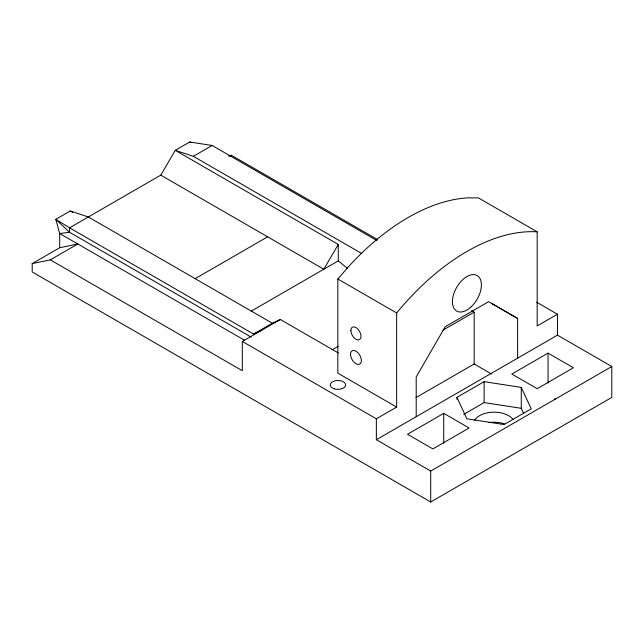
<?xml version="1.0" encoding="UTF-8"?>
<svg xmlns="http://www.w3.org/2000/svg" width="644" height="644" viewBox="0 0 644 644"><rect width="100%" height="100%" fill="white"/><g stroke="black" fill="none" stroke-linecap="round" stroke-linejoin="round"><path stroke-width="0.97" d="M32.2 263.605L32.2 271.969L430.699 502.006L611.8 397.437L611.8 366.508L557.462 335.146L376.362 439.715L376.354 418.801L242.313 341.441L242.313 370.711L50.312 259.846L32.2 263.605L59.675 247.739L77.795 243.979L50.312 259.846M430.699 502.006L430.699 471.07L611.8 366.508M456.942 399.352L456.942 397.364L484.127 381.667L521.27 387.406L531.22 408.851L504.035 424.549L466.892 418.801L456.942 397.364M416.088 397.533L474.169 363.997L474.169 312.163L471.609 310.682M463.736 414.35L484.127 402.572L484.127 381.667M523.757 413.681L521.27 408.32L521.27 387.406M548.052 383.043L548.052 353.129L573.41 367.764L537.185 388.686L511.827 374.043L548.052 353.129M557.462 335.146L557.462 314.232L536.573 302.173M251.152 337.118L69.568 232.283L69.568 227.823L160.767 175.136L175.249 150.326L189.682 141.994L212.142 145.48L377.054 240.663M361.767 253.543L193.361 156.323L175.249 150.326L338.261 244.446L323.779 269.24L251.224 311.149M537.177 231.816A205.613 118.705 -60 0 0 396.64 312.96L396.648 407.08L337.834 373.142L337.826 279.021L348.766 266.399A205.613 118.705 -60 0 1 467.431 197.885L478.363 197.885L537.177 231.816L537.185 325.936L557.462 314.232M338.43 353.033L280.317 319.488L272.348 323.24L88.341 216.98L70.236 210.982L55.803 219.314L59.675 233.522L59.675 247.739M193.361 156.323L212.142 145.48M229.683 156.259L231.405 155.268L377.344 239.463M195.052 278.731L267.622 236.807M242.313 341.441L280.317 319.488M332.135 349.773L338.213 346.263M442.959 330.171L474.169 312.163M376.354 418.801L396.648 407.08M443.732 413.359L407.515 434.265L432.873 448.908L469.098 427.986L443.732 413.359L443.74 443.273M338.261 244.446L338.277 260.892L323.779 269.24L160.767 175.136M244.583 340.274L59.675 233.522L69.568 232.283L55.803 219.314L69.568 227.823L253.535 334.051L272.348 323.24M253.535 334.051L261.553 330.332M228.54 155.864L231.405 155.268M484.127 402.572L521.27 408.32M189.682 141.994L191.55 142.654M70.236 210.982L72.788 212.407M492.266 303.815L517.615 318.45L517.623 358.153M554.524 398.676L555.305 399.127M337.826 279.021L396.64 312.96M474.169 363.997L491.549 374.035M376.362 439.715L430.699 471.07M517.615 318.45L488.643 301.674L445.173 326.766L416.201 376.957L416.201 416.7M338.277 260.892L347.631 268.459M474.676 420.218A20.487 11.825 0 0 1 493.401 412.192A20.487 11.825 0 0 1 513.01 419.486M488.78 422.617A20.487 11.825 0 0 1 504.324 423.8M350.521 354.635A7.688 4.436 60 0 0 358.893 364.423A7.688 4.436 60 0 0 358.426 353.298A7.688 4.436 60 0 0 350.521 354.635M350.875 330.469A7.173 4.138 60 0 0 358.483 339.935A7.173 4.138 60 0 0 358.483 329.792A7.173 4.138 60 0 0 350.875 330.469M334.115 388.767A7.688 4.436 0 0 0 345.643 384.927A7.688 4.436 0 0 0 334.115 381.087A7.688 4.436 0 0 0 334.115 388.767M470.659 307.301A20.487 11.834 -60 0 0 477.148 275.56A20.487 11.834 -60 0 0 452.909 297.053A20.487 11.834 -60 0 0 470.659 307.301"/></g></svg>
